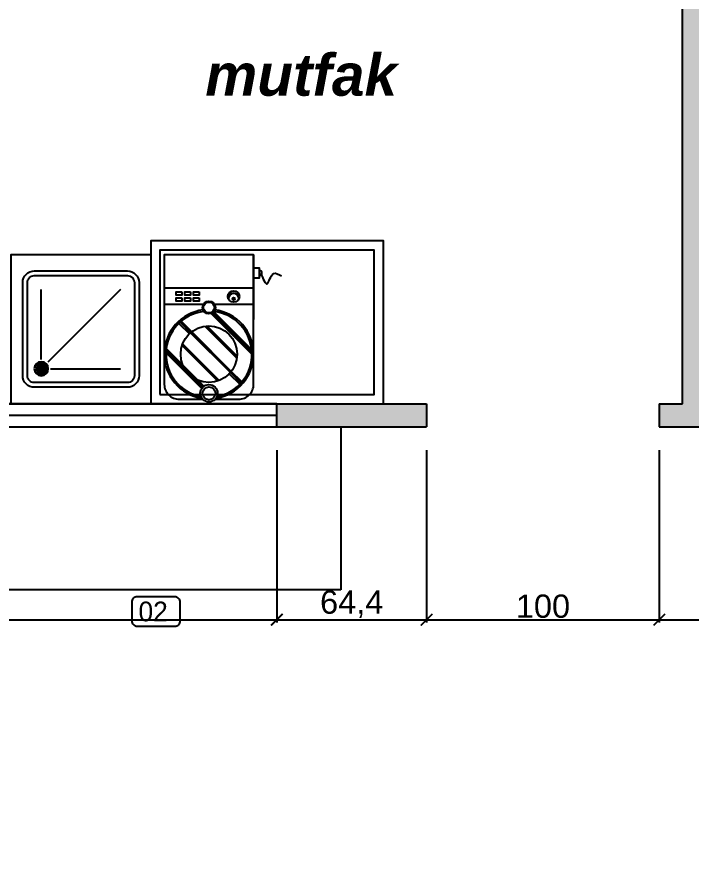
# Model space of a CAD drawing. Header units: millimetres. Extents: x -3164 to 12587, y -18082 to -16228.
# Drawn here: x 10468.3 to 10758, y -17070 to -16707.6 of the extents above; entities that cross this region are included whole.
import ezdxf

# ---------------------------------------------------------------- set-up
doc = ezdxf.new("R2010")
doc.units = ezdxf.units.MM
doc.layers.add('ELK', color=10, linetype='Continuous')
doc.styles.add('adet', font='stylu.ttf')
doc.styles.add('ARIAL', font='', dxfattribs={"height": 1})
doc.styles.get("Standard").update_dxf_attribs({"font": 'arial.ttf'})
doc.styles.get('ARIAL').set_extended_font_data('Arial', bold=True)
doc.dimstyles.new('ISO-25', dxfattribs={"dimtxt": 10, "dimasz": 5, "dimexe": 1.25, "dimexo": 10, "dimtad": 1, "dimdec": 1, "dimtxsty": 'Standard', "dimblk": 'ARCHTICK', "dimcen": 2.5, "dimadec": 0, "dimazin": 0, "dimtfac": 1, "dimtdec": 1, "dimtmove": 0, "dimatfit": 3, "dimfxl": 1, "dimarcsym": 0})

# ---------------------------------------------------------------- blocks, each defined once
blk = doc.blocks.new('_ArchTick')
at = {"color": 0, "linetype": 'ByBlock', "const_width": 0.15}
blk.add_lwpolyline([(-0.5, -0.5), (0.5, 0.5)], dxfattribs=at)
blk = doc.blocks.new('*D129')
at = {"color": 0, "lineweight": -2, "transparency": 16777216}
for p, q in [((10279.95, -16893.85), (10279.95, -16967.9)), ((10579.95, -16893.85), (10579.95, -16967.9)), ((10279.95, -16966.65), (10579.95, -16966.65))]:
    blk.add_line(p, q, dxfattribs=at)
at = {"layer": 'Defpoints', "color": 0, "transparency": 16777216}
for p in [(10279.95, -16883.85), (10579.95, -16883.85), (10579.95, -16966.65)]:
    blk.add_point(p, dxfattribs=at)
at = {"color": 0, "lineweight": -2, "transparency": 16777216, "xscale": 5, "yscale": 5, "zscale": 5, "rotation": 180}
blk.add_blockref('_ArchTick', (10279.95, -16966.65), dxfattribs=at)
at = {"color": 0, "lineweight": -2, "transparency": 16777216, "xscale": 5, "yscale": 5, "zscale": 5}
blk.add_blockref('_ArchTick', (10579.95, -16966.65), dxfattribs=at)
at = {"color": 0, "transparency": 16777216, "insert": (10429.95, -16960.92), "char_height": 10, "attachment_point": 5}
blk.add_mtext('300', dxfattribs=at)
blk = doc.blocks.new('*D130')
at = {"color": 0, "lineweight": -2, "transparency": 16777216}
for p, q in [((10579.95, -16893.85), (10579.95, -16967.9)), ((10644.33, -16893.85), (10644.33, -16967.9)), ((10579.95, -16966.65), (10644.33, -16966.65))]:
    blk.add_line(p, q, dxfattribs=at)
at = {"layer": 'Defpoints', "color": 0, "transparency": 16777216}
for p in [(10579.95, -16883.85), (10644.33, -16883.85), (10644.33, -16966.65)]:
    blk.add_point(p, dxfattribs=at)
at = {"color": 0, "lineweight": -2, "transparency": 16777216, "xscale": 5, "yscale": 5, "zscale": 5, "rotation": 180}
blk.add_blockref('_ArchTick', (10579.95, -16966.65), dxfattribs=at)
at = {"color": 0, "lineweight": -2, "transparency": 16777216, "xscale": 5, "yscale": 5, "zscale": 5}
blk.add_blockref('_ArchTick', (10644.33, -16966.65), dxfattribs=at)
at = {"color": 0, "transparency": 16777216, "insert": (10612.14, -16960.02), "char_height": 10, "attachment_point": 5}
blk.add_mtext('64,4', dxfattribs=at)
blk = doc.blocks.new('*D131')
at = {"color": 0, "lineweight": -2, "transparency": 16777216}
for p, q in [((10644.33, -16893.85), (10644.33, -16967.9)), ((10744.33, -16893.85), (10744.33, -16967.9)), ((10644.33, -16966.65), (10744.33, -16966.65))]:
    blk.add_line(p, q, dxfattribs=at)
at = {"layer": 'Defpoints', "color": 0, "transparency": 16777216}
for p in [(10644.33, -16883.85), (10744.33, -16883.85), (10744.33, -16966.65)]:
    blk.add_point(p, dxfattribs=at)
at = {"color": 0, "lineweight": -2, "transparency": 16777216, "xscale": 5, "yscale": 5, "zscale": 5, "rotation": 180}
blk.add_blockref('_ArchTick', (10644.33, -16966.65), dxfattribs=at)
at = {"color": 0, "lineweight": -2, "transparency": 16777216, "xscale": 5, "yscale": 5, "zscale": 5}
blk.add_blockref('_ArchTick', (10744.33, -16966.65), dxfattribs=at)
at = {"color": 0, "transparency": 16777216, "insert": (10694.33, -16960.92), "char_height": 10, "attachment_point": 5}
blk.add_mtext('100', dxfattribs=at)
blk = doc.blocks.new('*D132')
at = {"color": 0, "lineweight": -2, "transparency": 16777216}
for p, q in [((10744.33, -16893.85), (10744.33, -16967.9)), ((10834.33, -16893.85), (10834.33, -16967.9)), ((10744.33, -16966.65), (10834.33, -16966.65))]:
    blk.add_line(p, q, dxfattribs=at)
at = {"layer": 'Defpoints', "color": 0, "transparency": 16777216}
for p in [(10744.33, -16883.85), (10834.33, -16883.85), (10834.33, -16966.65)]:
    blk.add_point(p, dxfattribs=at)
at = {"color": 0, "lineweight": -2, "transparency": 16777216, "xscale": 5, "yscale": 5, "zscale": 5, "rotation": 180}
blk.add_blockref('_ArchTick', (10744.33, -16966.65), dxfattribs=at)
at = {"color": 0, "lineweight": -2, "transparency": 16777216, "xscale": 5, "yscale": 5, "zscale": 5}
blk.add_blockref('_ArchTick', (10834.33, -16966.65), dxfattribs=at)
at = {"color": 0, "transparency": 16777216, "insert": (10789.33, -16960.92), "char_height": 10, "attachment_point": 5}
blk.add_mtext('90', dxfattribs=at)
blk = doc.blocks.new('SDFSDFSDF')
h = blk.add_hatch()
h.set_pattern_fill('NET3', scale=0.3, style=0)
h.paths.add_polyline_path([(1571.32, 2188.7, 1), (1575.32, 2188.7, 1)])
h.paths.add_polyline_path([(1573.87, 2188.7, -1), (1572.76, 2188.7, -1)], flags=16)
h.paths.add_polyline_path([(1573.62, 2188.7, 1), (1573.01, 2188.7, 1)], flags=0)
at = {"color": 7}
for points in [[(1536.32, 2146.7), (1576.32, 2146.7, 0.414214), (1581.32, 2151.7), (1581.32, 2191.7, 0.414214), (1576.32, 2196.7), (1536.32, 2196.7, 0.414214), (1531.32, 2191.7), (1531.32, 2151.7, 0.414214)], [(1536.32, 2148.7), (1576.32, 2148.7, 0.414214), (1579.32, 2151.7), (1579.32, 2191.7, 0.414214), (1576.32, 2194.7), (1536.32, 2194.7, 0.414214), (1533.32, 2191.7), (1533.32, 2151.7, 0.414214)]]:
    blk.add_lwpolyline(points, format="xyb", close=True, dxfattribs=at)
for points in [[(1569.32, 2188.7), (1539.32, 2188.7)], [(1539.32, 2154.7), (1570.49, 2185.87)], [(1573.32, 2184.7), (1573.32, 2154.7)]]:
    blk.add_lwpolyline(points, dxfattribs=at)
for radius in [3, 2.28, 2, 0.553, 0.304]:
    blk.add_circle((1573.32, 2188.7), radius, dxfattribs=at)
blk = doc.blocks.new('rrrrrr')
h = blk.add_hatch()
h.set_pattern_fill('JIS_RC_10', scale=1.28, style=0)
h.set_pattern_definition([(45, (-974.141, -648.417), (-9.050967, 9.050967), []), (45, (-973.213, -648.417), (-9.050967, 9.050967), []), (45, (-972.285, -648.417), (-9.050967, 9.050967), [])])
h.paths.add_polyline_path([(3912.43, 2326.49, -0.230702), (3913.49, 2324.32, -0.230702), (3912.43, 2322.15, 0.857454), (3948.93, 2320.85, -0.526882), (3943.88, 2324.32, -0.526882), (3948.93, 2327.78, 0.857454)])
h.paths.add_polyline_path([(3942.93, 2324.32, -1), (3918.64, 2324.32, -1)], flags=16)
h = blk.add_hatch()
h.set_pattern_fill('JIS_RC_10', scale=0.64, style=0)
h.set_pattern_definition([(45, (-974.141, -648.4174), (-4.5254834, 4.5254834), []), (45, (-973.677, -648.4174), (-4.5254834, 4.5254834), []), (45, (-973.213, -648.4174), (-4.5254834, 4.5254834), [])])
h.paths.add_polyline_path([(3918.64, 2324.32, 1), (3942.93, 2324.32, 1)])
at = {"color": 7}
for points in [[(3893.77, 2343.52), (3898.03, 2343.52), (3898.03, 2346.05), (3893.77, 2346.05)], [(3915.89, 2343.52), (3888.07, 2343.52), (3888.07, 2343.52), (3915.89, 2343.52)], [(3903.98, 2320.12), (3905.48, 2320.12), (3905.48, 2317.74), (3903.98, 2317.74)], [(3906.55, 2320.12), (3908.05, 2320.12), (3908.05, 2317.74), (3906.55, 2317.74)], [(3903.98, 2316.34), (3905.48, 2316.34), (3905.48, 2313.96), (3903.98, 2313.96)], [(3906.55, 2316.34), (3908.05, 2316.34), (3908.05, 2313.96), (3906.55, 2313.96)], [(3903.98, 2312.68), (3905.48, 2312.68), (3905.48, 2310.3), (3903.98, 2310.3)], [(3906.55, 2312.68), (3908.05, 2312.68), (3908.05, 2310.3), (3906.55, 2310.3)]]:
    blk.add_lwpolyline(points, close=True, dxfattribs=at)
for points in [[(3943.75, 2343.52), (3888.07, 2343.52), (3888.07, 2305.12), (3943.75, 2305.12)], [(3902.3, 2305.12), (3902.3, 2343.52)], [(3950.15, 2327.01), (3950.15, 2337.12)], [(3950.15, 2311.52), (3950.15, 2321.63)]]:
    blk.add_lwpolyline(points, dxfattribs=at)
for points in [[(3950.15, 2327.01), (3950.15, 2337.12, 0.414214), (3943.75, 2343.52), (3909.49, 2343.52), (3909.49, 2326.78)], [(3909.49, 2321.86), (3909.49, 2305.12), (3943.75, 2305.12, 0.414214), (3950.15, 2311.52), (3950.15, 2321.63)]]:
    blk.add_lwpolyline(points, format="xyb", dxfattribs=at)
for centre, radius in [((3906.02, 2334.92), 2.49), ((3906.99, 2334.92), 0.574), ((3906.99, 2334.92), 0.419), ((3930.78, 2324.32), 12.14), ((3910.73, 2324.32), 2.76), ((3910.73, 2324.32), 2.32), ((3947.59, 2324.32), 3.72), ((3947.59, 2324.32), 2.76)]:
    blk.add_circle(centre, radius, dxfattribs=at)
for centre, radius, start, end in [((3895.9, 2346.05), 1.05, 0, 180), ((3930.78, 2324.32), 19.2, 9.0853, 172.3387), ((3930.78, 2324.32), 18.48, 10.8088, 173.2551), ((3907.04, 2334.92), 2.49, 101.8324, 258.1676), ((3907.04, 2334.92), 2.29, 90.8855, 269.1145), ((3930.78, 2324.32), 19.2, 187.6613, 350.9147), ((3930.78, 2324.32), 18.48, 186.7449, 349.1912)]:
    blk.add_arc(centre, radius, start, end, dxfattribs=at)
blk.add_spline([(3895.91, 2346.55), (3900.5, 2349.36), (3896.18, 2352.13), (3897.18, 2355.52)], degree=3, dxfattribs=at)
blk = doc.blocks.new('SEBZE PARÇALAMA SET ÜSTÜ')
at = {"color": 7}
blk.add_blockref('rrrrrr', (-3888.07, -2305.12), dxfattribs=at)

msp = doc.modelspace()

# ---------------------------------------------------------------- hatches: boundary and pattern name
h = msp.add_hatch(color=256)
h.dxf.hatch_style = 1
h.paths.add_polyline_path([(10754.33, -16873.85), (10744.33, -16873.85), (10744.33, -16883.85), (10754.33, -16883.85), (10764.33, -16883.85), (10834.33, -16883.85), (10834.33, -16873.85), (10764.33, -16873.85), (10764.33, -16748.85), (10865.26, -16748.85), (10865.26, -16699.21), (10855.26, -16699.21), (10855.26, -16738.85), (10764.33, -16738.85), (10764.33, -16547.11), (10754.33, -16547.16)])
h.paths.add_polyline_path([(10579.95, -16883.85), (10644.33, -16883.85), (10644.33, -16873.85), (10579.95, -16873.85)])
h.paths.add_polyline_path([(10502.26, -16688.21), (10516.26, -16688.21), (10516.26, -16548.17), (10502.26, -16548.23)])
h.paths.add_polyline_path([(10144.33, -16933.85), (10069.33, -16933.85), (10069.33, -16943.85), (10154.33, -16943.85), (10154.33, -16883.85), (10279.95, -16883.85), (10279.95, -16873.85), (10154.33, -16873.85), (10154.33, -16549.7), (10144.33, -16549.75)])
h.paths.add_polyline_path([(9957.33, -16976.69), (9957.33, -17051.82), (9967.33, -17051.82), (9967.33, -16969), (9974.01, -16943.85), (9979.01, -16943.85), (9979.01, -16933.85), (9966.32, -16933.85), (9957.66, -16966.43), (9753.59, -16912.18), (9751.02, -16921.85)])
h.paths.add_polyline_path([(9880.84, -17266), (9827.63, -17476.29), (9837.33, -17478.75), (9877.42, -17320.28), (9903.6, -17326.9), (9906.05, -17317.21), (9879.88, -17310.59), (9890.54, -17268.46), (9917.52, -17161.82), (9967.33, -17161.82), (9967.33, -17151.82), (9967.33, -17141.82), (9957.33, -17141.82), (9957.33, -17151.82), (9909.74, -17151.82)])
h.paths.add_polyline_path([(10075.19, -17370.32), (10036.31, -17523.98), (10037.21, -17523.98), (10037.21, -17534.98), (10033.53, -17534.98), (10027.35, -17559.39), (10037.04, -17561.85), (10087.34, -17363.08), (10061.16, -17356.46), (10058.71, -17366.15)])
h.paths.add_polyline_path([(9722.36, -17460.21), (9724.81, -17450.51), (9623.77, -17425.22), (9621.32, -17434.92)])
h.paths.add_polyline_path([(9799.97, -17479.63), (9809.67, -17482.06), (9812.12, -17472.37), (9802.42, -17469.94)])

# ---------------------------------------------------------------- linework, layer by layer
for p, q in [((10754.33, -16873.85), (10754.33, -16547.16)), ((10154.33, -16873.85), (10644.33, -16873.85)), ((10644.33, -16873.85), (10644.33, -16883.85)), ((10744.33, -16873.85), (10754.33, -16873.85)), ((10744.33, -16873.85), (10744.33, -16883.85)), ((10154.33, -16883.85), (10644.33, -16883.85)), ((10744.33, -16883.85), (10754.33, -16883.85)), ((10754.33, -16883.85), (10764.33, -16883.85))]:
    msp.add_line(p, q)
at = {"color": 5}
msp.add_line((10579.95, -16878.85), (10279.95, -16878.85), dxfattribs=at)
msp.add_lwpolyline([(10754.33, -16873.85), (10754.33, -16738.85)])
at = {"color": 1}
for points in [[(10525.76, -16873.85), (10625.76, -16873.85), (10625.76, -16803.85), (10525.76, -16803.85)], [(10529.76, -16869.85), (10621.76, -16869.85), (10621.76, -16807.85), (10529.76, -16807.85)]]:
    msp.add_lwpolyline(points, close=True, dxfattribs=at)
for points in [[(10525.76, -16873.85), (10465.76, -16873.85), (10465.76, -16809.77), (10525.76, -16809.77)], [(10607.46, -16953.85), (10457.46, -16953.85), (10457.46, -16883.85), (10607.46, -16883.85)]]:
    msp.add_lwpolyline(points, close=True)
at = {"color": 5}
msp.add_lwpolyline([(10579.95, -16873.85), (10279.95, -16873.85), (10279.95, -16883.85), (10579.95, -16883.85)], close=True, dxfattribs=at)
at = {"layer": 'ELK', "color": 6}
msp.add_lwpolyline([(10520.04, -16969.48), (10536.04, -16969.51, 0.414214), (10538.46, -16967.09), (10538.47, -16959.22, 0.414214), (10536.05, -16956.8), (10520.05, -16956.77, 0.414214), (10517.63, -16959.19), (10517.62, -16967.05, 0.414214)], format="xyb", close=True, dxfattribs=at)

# ---------------------------------------------------------------- block references
at = {"rotation": 270}
msp.add_blockref('SEBZE PARÇALAMA SET ÜSTÜ', (10531.6, -16809.85), dxfattribs=at)
at = {"color": 7, "xscale": -1, "rotation": 90}
msp.add_blockref('SDFSDFSDF', (12667.46, -15285.49), dxfattribs=at)

# ---------------------------------------------------------------- texts
at = {"ltscale": 3, "insert": (10333.39, -16723.54), "char_height": 18, "width": 514.6356, "attachment_point": 1, "style": 'ARIAL'}
msp.add_mtext('\\pi215.81714;{\\fArial|b1|i1|c162|p34;mutfak}', dxfattribs=at)
at = {"layer": 'ELK', "color": 6, "style": 'adet'}
msp.add_text('02', height=8.47, rotation=359.9231, dxfattribs=at).set_placement((10520.52, -16967.35))

# ---------------------------------------------------------------- dimensions: what is measured, and where the dimension line sits
for base, p1, p2, picture, middle in [((10579.95, -16966.65), (10279.95, -16883.85), (10579.95, -16883.85), '*D129', (10429.95, -16960.92)), ((10644.33, -16966.65), (10579.95, -16883.85), (10644.33, -16883.85), '*D130', (10612.14, -16960.02)), ((10744.33, -16966.65), (10644.33, -16883.85), (10744.33, -16883.85), '*D131', (10694.33, -16960.92)), ((10834.33, -16966.65), (10744.33, -16883.85), (10834.33, -16883.85), '*D132', (10789.33, -16960.92))]:
    dim = msp.add_linear_dim(base=base, p1=p1, p2=p2, angle=180, dimstyle='ISO-25', override={"dimtmove": 1})
    dim.commit()
    dim.dimension.update_dxf_attribs({"geometry": picture, "text_midpoint": middle})

doc.saveas('drawing.dxf')
